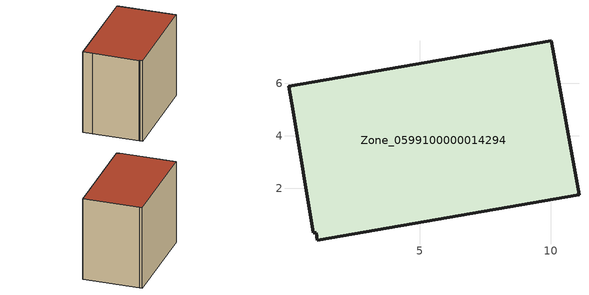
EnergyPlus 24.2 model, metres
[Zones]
Zone_0599100000014294
 floor ground (C_G): 0.19,4.93 0.01,5.88 10.02,7.63 10.07,7.32 11.07,1.76 1.11,0.02 1.06,0.31 0.96,0.31 z0
 wall outside (C_F): 1.11,0.02 11.07,1.76 10.07,7.32 10.02,7.63 0.01,5.88 0.19,4.93 0.96,0.31 1.06,0.31 1.11,0.02 z0:8.54
 roof outside (C_R): 0.01,5.88 0.19,4.93 0.96,0.31 1.06,0.31 1.11,0.02 11.07,1.76 10.07,7.32 10.02,7.63 z8.54
[BUILDING]
Pand.0599100000014294: North Axis=0; Terrain=City; Loads Convergence Tolerance Value=0.04; Temperature Convergence Tolerance Value=0.4; Solar Distribution=FullExterior; Maximum Number of Warmup Days=25; Minimum Number of Warmup Days=1
[Site:Location]
Rotterdam.The.Hague.AP_ZH_NLD Design_Conditions: Latitude=51.96; Longitude=4.45; Time Zone=1; Elevation=-4.5
[SITE:GROUNDTEMPERATURE:BUILDINGSURFACE]
18, 18, 18, 18, 18, 18, 18, 18, 18, 18, 18, 18
[MATERIAL] Thermal Absorptance=0.9; Solar Absorptance=0.7; Visible Absorptance=0.7
Name | Roughness | Thickness | Conductivity | Density | Specific Heat
G.TC.1992-2005 | MediumSmooth | 0.15 | 0.06 | 540 | 1210
F.TC.1992-2005 | Rough | 0.3 | 0.12 | 1920 | 840
R.TC.1992-2005 | MediumRough | 0.2 | 0.08 | 1500 | 1000
[CONSTRUCTION]
C_G: G.TC.1992-2005
C_F: F.TC.1992-2005
C_R: R.TC.1992-2005
[ZONE]
Zone_0599100000014294: Type=1; Multiplier=1; Ceiling Height=Autocalculate; Volume=Autocalculate; Floor Area=autocalculate; Part of Total Floor Area=Yes
[ZONEINFILTRATION:DESIGNFLOWRATE]
Infil_Zone_0599100000014294: Zone or ZoneList or Space or SpaceList=Zone_0599100000014294; Schedule=AlwaysOn; Design Flow Rate Calculation Method=Flow/Area; Flow Rate per Floor Area=0.0015; Constant Term Coefficient=1; Temperature Term Coefficient=0; Velocity Term Coefficient=0; Velocity Squared Term Coefficient=0
[HVACTEMPLATE:ZONE:IDEALLOADSAIRSYSTEM]
Zone_0599100000014294: Maximum Heating Supply Air Temperature=50; Minimum Cooling Supply Air Temperature=13; Maximum Heating Supply Air Humidity Ratio=0.0156; Minimum Cooling Supply Air Humidity Ratio=0.0077; Heating Limit=NoLimit; Cooling Limit=NoLimit; Dehumidification Control Type=ConstantSensibleHeatRatio; Cooling Sensible Heat Ratio=0.7; Dehumidification Setpoint=60; Humidification Control Type=None; Humidification Setpoint=30; Outdoor Air Method=None; Outdoor Air Flow Rate per Person=0.00944; Outdoor Air Flow Rate per Zone Floor Area=0; Outdoor Air Flow Rate per Zone=0; Demand Controlled Ventilation Type=None; Outdoor Air Economizer Type=NoEconomizer; Heat Recovery Type=None; Sensible Heat Recovery Effectiveness=0.7; Latent Heat Recovery Effectiveness=0.65
[ZONECONTROL:THERMOSTAT]
ThermostatControl_Zone_0599100000014294: Zone or ZoneList=Zone_0599100000014294; Control Type Schedule=DualSetpointControlType; Control 1=Thermostat_Zone_0599100000014294; Temperature Difference Between Cutout And Setpoint=0
[THERMOSTATSETPOINT:DUALSETPOINT]
Thermostat_Zone_0599100000014294: Heating Setpoint Temperature Schedule=HeatingSetpoint_Zone_0599100000014294; Cooling Setpoint Temperature Schedule=CoolingSetpoint_Zone_0599100000014294
[SCHEDULE:COMPACT]
HeatingSetpoint_Zone_0599100000014294: Through: 12/31, For: AllDays, Until: 24:00, 21
CoolingSetpoint_Zone_0599100000014294: Through: 12/31, For: AllDays, Until: 24:00, 24
DualSetpointControlType: Through: 12/31, For: AllDays, Until: 24:00, 4
AlwaysOn: Through: 12/31, For: AllDays, Until: 24:00, 1
